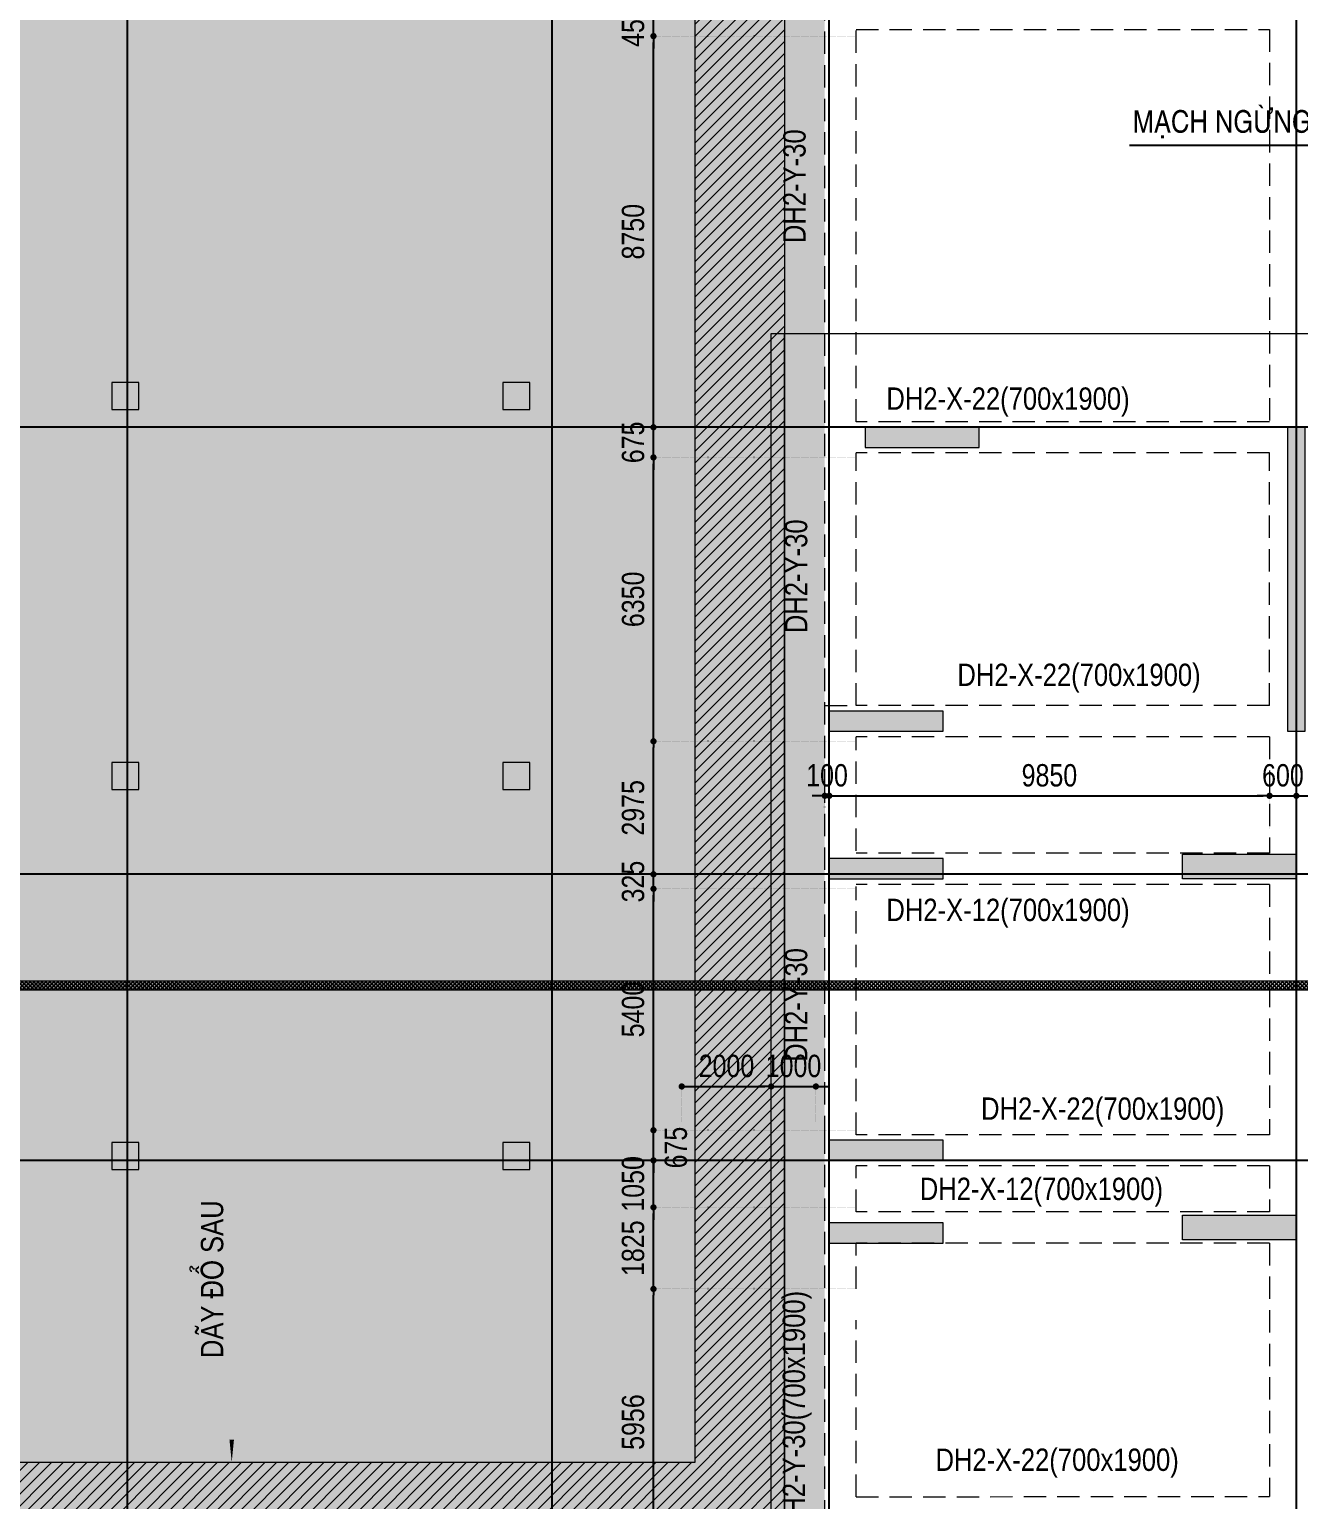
# Model space of a CAD drawing. Header units: millimetres. Extents: x 2356525 to 2927188, y -665534 to -417818.
# Drawn here: x 2761243 to 2789639, y -585119 to -552231 of the extents above; entities that cross this region are included whole.
import ezdxf
from ezdxf.enums import TextEntityAlignment as Align

# ---------------------------------------------------------------- set-up
doc = ezdxf.new("R2010")
doc.units = ezdxf.units.MM
doc.header["$LTSCALE"] = 200
doc.header["$MEASUREMENT"] = 0
for name, pattern in [('CHG_XX_Damsan_Ham 2$0$CHG_XX_Damsan_Ham 2$0$HIDDEN', [0.375, 0.25, -0.125]), ('CHG_XX_Luoi truc$0$MB_Luoi truc$0$Center101', [13, 10, -1, 1, -1]), ('DOT2', [0.125, 0, -0.125])]:
    doc.linetypes.add(name, pattern=pattern)
doc.layers.get('0').update_dxf_attribs({"lineweight": 9})
doc.layers.get('Defpoints').update_dxf_attribs({"color": 10, "lineweight": 0})
for name, color, linetype in [('8', 8, 'Continuous'), ('CHG_XX_Cot_Ham 2$0$mb_cot tang 1-3$0$Concrete Line', 6, 'Continuous'), ("CHG_XX_Damsan_Ham 2$0$CHG_XX_Damsan_Ham 2$0$'S_General_Hatch_8", 8, 'Continuous'), ('CHG_XX_Luoi truc$0$Grid', 34, 'Continuous'), ('CHG_XX_Luoi truc$0$Grid Line', 251, 'CHG_XX_Luoi truc$0$MB_Luoi truc$0$Center101'), ('dim', 1, 'Continuous')]:
    doc.layers.add(name, color=color, linetype=linetype)
for name, color, linetype, lineweight, plot in [('CHG_XX_Cot_Ham 2$0$NS-Column-H2', 90, 'Continuous', 13, False), ('CHG_XX_Cot_Ham 2$0$NS-Column-H2 @ 1', 90, 'Continuous', 13, False), ('CHG_XX_Cot_Ham 2$0$NS-Column-H2 @ 150', 90, 'Continuous', 13, False)]:
    doc.layers.add(name, color=color, linetype=linetype, lineweight=lineweight, plot=plot)
for name, color, linetype, lineweight in [('CHG_XX_Cot_Ham 2$0$NS-Pier-H2', 150, 'Continuous', 13), ('CHG_XX_Cot_Ham 2$0$NS-Pier-H2 @ 1', 150, 'Continuous', 13), ('CHG_XX_Cot_Ham 2$0$NS-Pier-H2 @ 150', 150, 'Continuous', 13), ("CHG_XX_Damsan_Ham 2$0$CHG_XX_Damsan_Ham 2$0$'S_General_Hidden_1 Thin", 1, 'CHG_XX_Damsan_Ham 2$0$CHG_XX_Damsan_Ham 2$0$HIDDEN', 18), ('CHG_XX_Damsan_Ham 2$0$CHG_XX_Damsan_Ham 2$0$DBAO', 3, 'Continuous', 13), ('CHG_XX_Damsan_Ham 2$0$CHG_XX_Damsan_Ham 2$0$DTE-MEP-H-SLAB TEXT', 3, 'Continuous', 0), ('CHG_XX_Damsan_Ham 2$0$CHG_XX_Damsan_Ham 2$0$HATCH', 154, 'Continuous', 9), ('CHG_XX_Damsan_Ham 2$0$CHG_XX_Damsan_Ham 2$0$mach ngung thi cong', 6, 'Continuous', 13), ('CHG_XX_Damsan_Ham 2$0$CHG_XX_Damsan_Ham 2$0$Start hatch', 8, 'Continuous', 25), ('CHG_XX_Damsan_Ham 2$0$HATCH', 57, 'Continuous', 9), ('CHG_XX_Damsan_Ham 2$0$mach ngung thi cong', 6, 'Continuous', 13), ('DBAO', 90, 'Continuous', 13), ('STICK', 1, 'Continuous', 9), ('TEXT P X', 1, 'Continuous', 9), ('TEXT P Y', 2, 'Continuous', 15)]:
    doc.layers.add(name, color=color, linetype=linetype, lineweight=lineweight)
doc.styles.add('CHG_XX_Luoi truc$0$MB_Luoi truc$0$Grid A-F$0$VNI-HelveCB', font='')
doc.styles.add('MB_Luoi truc$0$Arial_C', font='arial.ttf', dxfattribs={"width": 0.8})
doc.styles.add('TTP-HelCon', font='')
doc.styles.get('CHG_XX_Luoi truc$0$MB_Luoi truc$0$Grid A-F$0$VNI-HelveCB').set_extended_font_data('VNI-Helve-Condense', bold=True)
doc.styles.get('TTP-HelCon').set_extended_font_data('VNI-Helve-Condense')
doc.dimstyles.new('200', dxfattribs={"dimscale": 200, "dimtxt": 2.5, "dimasz": 0.7, "dimexe": 0.0003, "dimexo": 0, "dimgap": 1, "dimtad": 1, "dimdec": 0, "dimzin": 12, "dimdsep": 46, "dimtxsty": 'MB_Luoi truc$0$Arial_C', "dimblk": 'MB_Luoi truc$0$_Dot', "dimcen": 0.5, "dimclrd": 256, "dimclre": 8, "dimclrt": 1, "dimadec": 0, "dimazin": 0, "dimtfac": 1, "dimtdec": 0, "dimtix": 1, "dimtmove": 2, "dimatfit": 3, "dimldrblk": 'MB_Luoi truc$0$HTT Arrow 30', "dimfxl": 1, "dimtolj": 1, "dimtzin": 0, "dimlwe": -1, "dimarcsym": 0})
doc.dimstyles.new('TTP-100', dxfattribs={"dimscale": 100, "dimtxt": 2.5, "dimasz": 1, "dimexe": 1, "dimexo": 0, "dimgap": 0.09, "dimtad": 0, "dimdec": 4, "dimrnd": 1, "dimdsep": 46, "dimtxsty": 'TTP-HelCon', "dimblk": 'Stick', "dimcen": 0.09, "dimdle": 1.5, "dimclrd": 256, "dimclre": 256, "dimclrt": 7, "dimadec": 0, "dimazin": 0, "dimtfac": 1, "dimtdec": 4, "dimtix": 1, "dimtmove": 0, "dimatfit": 3, "dimfxl": 1, "dimtvp": 1, "dimtolj": 1, "dimtzin": 0, "dimlwd": -1, "dimlwe": -1, "dimarcsym": 1})

# ---------------------------------------------------------------- blocks, each defined once
blk = doc.blocks.new('Stick')
at = {"layer": 'STICK'}
h = blk.add_hatch(color=256, dxfattribs=at)
edge = h.paths.add_edge_path()
edge.add_line((0.3, 0.5), (-0.5, -0.3))
edge.add_arc((-0.4, -0.4), 0.141, 135, 315)
edge.add_line((-0.3, -0.5), (0.5, 0.3))
edge.add_arc((0.4, 0.4), 0.141, 315, 495)
blk.add_line((1, 0), (-1, 0), dxfattribs=at)
blk.add_lwpolyline([(0.3, 0.5), (-0.5, -0.3, 1), (-0.3, -0.5), (0.5, 0.3, 1), (0.3, 0.5, 1)], format="xyb", dxfattribs=at)
blk = doc.blocks.new('*U865')
at = {"layer": 'CHG_XX_Cot_Ham 2$0$NS-Column-H2 @ 1'}
h = blk.add_hatch(color=256, dxfattribs=at)
h.dxf.hatch_style = 1
h.paths.add_polyline_path([(-300, -300), (-300, 300), (300, 300), (300, -300)])
at = {"layer": 'CHG_XX_Cot_Ham 2$0$NS-Column-H2 @ 150'}
h = blk.add_hatch(color=256, dxfattribs=at)
h.dxf.hatch_style = 1
h.paths.add_polyline_path([(-300, -300), (-300, 300), (300, 300), (300, -300)])
blk = doc.blocks.new('CHG_XX_Cot_Ham 2$0$HoBoi_C600x600')
at = {"layer": 'CHG_XX_Cot_Ham 2$0$NS-Column-H2'}
blk.add_lwpolyline([(300, -300), (300, 300), (-300, 300), (-300, -300)], close=True, dxfattribs=at)
blk.add_blockref('*U865', (0, 0), dxfattribs=at)
blk = doc.blocks.new('*U864')
at = {"layer": 'CHG_XX_Cot_Ham 2$0$NS-Pier-H2 @ 1'}
h = blk.add_hatch(color=256, dxfattribs=at)
h.dxf.hatch_style = 1
h.paths.add_polyline_path([(450, 0), (0, 0), (0, -2550), (450, -2550)])
at = {"layer": 'CHG_XX_Cot_Ham 2$0$NS-Pier-H2 @ 150'}
h = blk.add_hatch(color=256, dxfattribs=at)
h.dxf.hatch_style = 1
h.paths.add_polyline_path([(450, 0), (0, 0), (0, -2550), (450, -2550)])
blk = doc.blocks.new('CHG_XX_Cot_Ham 2$0$Block A_C450x2250')
at = {"layer": 'CHG_XX_Cot_Ham 2$0$NS-Pier-H2'}
blk.add_lwpolyline([(450, -2550), (0, -2550), (0, 0), (450, 0)], close=True, dxfattribs=at)
blk.add_blockref('*U864', (0, 0), dxfattribs=at)
blk = doc.blocks.new('CHG_XX_Cot_Ham 2$0$300x6800')
at = {"layer": 'CHG_XX_Cot_Ham 2$0$NS-Pier-H2'}
h = blk.add_hatch(color=256, dxfattribs=at)
h.dxf.hatch_style = 1
h.paths.add_polyline_path([(300, 0), (-100, 0), (-100, -6800), (300, -6800)])
blk.add_lwpolyline([(300, 0), (-100, 0), (-100, -6800), (300, -6800)], close=True, dxfattribs=at)
blk = doc.blocks.new('*U867')
at = {"layer": 'CHG_XX_Cot_Ham 2$0$NS-Pier-H2 @ 1'}
h = blk.add_hatch(color=256, dxfattribs=at)
h.dxf.hatch_style = 1
h.paths.add_polyline_path([(550, 0), (0, 0), (0, -2550), (550, -2550)])
at = {"layer": 'CHG_XX_Cot_Ham 2$0$NS-Pier-H2 @ 150'}
h = blk.add_hatch(color=256, dxfattribs=at)
h.dxf.hatch_style = 1
h.paths.add_polyline_path([(550, 0), (0, 0), (0, -2550), (550, -2550)])
blk = doc.blocks.new('CHG_XX_Cot_Ham 2$0$550x2550')
at = {"layer": 'CHG_XX_Cot_Ham 2$0$NS-Pier-H2'}
blk.add_lwpolyline([(550, -2550), (0, -2550), (0, 0), (550, 0)], close=True, dxfattribs=at)
blk.add_blockref('*U867', (0, 0), dxfattribs=at)
blk = doc.blocks.new('*U835')
at = {"layer": 'CHG_XX_Luoi truc$0$Grid Line'}
blk.add_line((0, 0), (0, 608), dxfattribs=at)
at = {"layer": 'CHG_XX_Luoi truc$0$Grid', "lineweight": -2, "style": 'CHG_XX_Luoi truc$0$MB_Luoi truc$0$Grid A-F$0$VNI-HelveCB'}
for tag, p in [('GRIDSUB', (0, 617)), ('GRID', (0, -9))]:
    blk.add_attdef(tag, text='', height=5, dxfattribs=at).set_placement(p, align=Align.MIDDLE)
blk = doc.blocks.new('*U840')
at = {"layer": 'CHG_XX_Luoi truc$0$Grid Line'}
blk.add_line((0, 0), (0, 608), dxfattribs=at)
at = {"layer": 'CHG_XX_Luoi truc$0$Grid', "lineweight": -2, "style": 'CHG_XX_Luoi truc$0$MB_Luoi truc$0$Grid A-F$0$VNI-HelveCB'}
for tag, p in [('GRIDSUB', (0, 617)), ('GRID', (0, -9))]:
    blk.add_attdef(tag, text='', height=5, dxfattribs=at).set_placement(p, align=Align.MIDDLE)
blk = doc.blocks.new('*U837')
at = {"layer": 'CHG_XX_Luoi truc$0$Grid Line'}
blk.add_line((0, 0), (0, 438), dxfattribs=at)
at = {"layer": 'CHG_XX_Luoi truc$0$Grid', "lineweight": -2, "style": 'CHG_XX_Luoi truc$0$MB_Luoi truc$0$Grid A-F$0$VNI-HelveCB'}
for tag, p in [('GRIDSUB', (0, 447)), ('GRID', (0, -9))]:
    blk.add_attdef(tag, text='', height=5, dxfattribs=at).set_placement(p, align=Align.MIDDLE)
blk = doc.blocks.new('CHG_XX_Luoi truc')
at = {"layer": 'CHG_XX_Luoi truc$0$Grid', "xscale": 300, "yscale": 300, "zscale": 300}
for name, p in [('*U840', (61150, -12747)), ('*U835', (70650, -12747)), ('*U835', (76850, -12747)), ('*U835', (87300, -12747))]:
    blk.add_blockref(name, p, dxfattribs=at)
at = {"layer": 'CHG_XX_Luoi truc$0$Grid', "xscale": 300.0000000000013, "yscale": 300.0000000000013, "zscale": 300.0000000000013, "rotation": 90}
for p in [(110703, 48850), (110703, 38850), (110703, 32450)]:
    blk.add_blockref('*U837', p, dxfattribs=at)
blk = doc.blocks.new('CHG_XX_Cot_Ham 2')
at = {"layer": 'CHG_XX_Cot_Ham 2$0$NS-Pier-H2'}
h = blk.add_hatch(color=256, dxfattribs=at)
h.dxf.hatch_style = 1
h.paths.add_polyline_path([(99639.2, 163400), (-10900, 163400), (-10900, 85450), (-300, 85450), (-300, 84050), (32350, 84050), (32350, -9000), (103575.5, -9000), (106050, -6022), (106050, 158254.3)])
h.paths.add_polyline_path([(99533.7, 163100), (105750, 158110.4), (105750, 90450), (105650, 90450), (105750, 90450), (105750, 13850), (105750, 13722.3), (105750, -5913.6), (103434.7, -8700), (93599.8, -8700), (93299.8, -8700), (32650, -8700), (32650, 84350), (0, 84350), (0, 85750), (-10600, 85750), (-10600, 163100), (93600, 163100)], flags=16)
at = {"layer": 'CHG_XX_Cot_Ham 2$0$mb_cot tang 1-3$0$Concrete Line'}
blk.add_blockref('CHG_XX_Cot_Ham 2$0$300x6800', (87200, 48850), dxfattribs=at)
at = {"layer": 'CHG_XX_Cot_Ham 2$0$NS-Column-H2'}
for p in [(61100, 49550), (69850, 49550), (61100, 41050), (69850, 41050), (61100, 32550), (69850, 32550)]:
    blk.add_blockref('CHG_XX_Cot_Ham 2$0$HoBoi_C600x600', p, dxfattribs=at)
at = {"layer": 'CHG_XX_Cot_Ham 2$0$NS-Pier-H2'}
blk.add_blockref('CHG_XX_Luoi truc', (0, 0), dxfattribs=at)
at = {"layer": 'CHG_XX_Cot_Ham 2$0$NS-Pier-H2', "xscale": -1, "rotation": 90}
for p in [(77650, 48850), (76850, 42500), (76850, 39200), (76850, 32900), (76850, 31050)]:
    blk.add_blockref('CHG_XX_Cot_Ham 2$0$Block A_C450x2250', p, dxfattribs=at)
at = {"layer": 'Defpoints', "rotation": 90}
for p in [(84750, 38750), (84750, 30675)]:
    blk.add_blockref('CHG_XX_Cot_Ham 2$0$550x2550', p, dxfattribs=at)
blk = doc.blocks.new('MB_Luoi truc$0$_Dot')
at = {"color": 0, "linetype": 'ByBlock', "lineweight": -2}
blk.add_line((-0.5, 0), (-1, 0), dxfattribs=at)
at = {"color": 0, "linetype": 'ByBlock', "const_width": 0.5}
blk.add_lwpolyline([(-0.25, 0, 1), (0.25, 0, 1)], format="xyb", close=True, dxfattribs=at)
blk = doc.blocks.new('*D226')
at = {"layer": 'Defpoints', "color": 0, "transparency": 16777216}
for p in [(2775206, -580406), (2779739, -580406), (2779739, -586363)]:
    blk.add_point(p, dxfattribs=at)
at = {"layer": 'dim', "color": 8, "linetype": 'DOT2', "transparency": 16777216}
for p, q in [((2779739, -580406), (2775206, -580406)), ((2779739, -586363), (2775206, -586363))]:
    blk.add_line(p, q, dxfattribs=at)
at = {"layer": 'dim', "lineweight": -2, "transparency": 16777216}
blk.add_line((2775206, -586223), (2775206, -580546), dxfattribs=at)
at = {"layer": 'dim', "lineweight": -2, "transparency": 16777216, "xscale": 140, "yscale": 140, "zscale": 140}
for p, rotation in [((2775206, -580406), 90), ((2775206, -586363), 270)]:
    blk.add_blockref('MB_Luoi truc$0$_Dot', p, dxfattribs=dict(at, rotation=rotation))
at = {"layer": 'dim', "color": 1, "transparency": 16777216, "insert": (2774751, -583384), "char_height": 500, "attachment_point": 5, "rotation": 90, "style": 'MB_Luoi truc$0$Arial_C'}
blk.add_mtext('\\A1;5956', dxfattribs=at)
blk = doc.blocks.new('MB_Luoi truc$0$HTT Arrow 30')
blk.add_hatch(color=256).paths.add_polyline_path([(-2.5, 0.375), (-2.5, -0.375), (0, 0)])
at = {"color": 0, "linetype": 'ByBlock', "lineweight": -2}
for p, q in [((0, 0), (-2.5, 0.375)), ((-2.5, -0.375), (-2.5, 0.375)), ((0, 0), (-2.5, -0.375))]:
    blk.add_line(p, q, dxfattribs=at)
blk = doc.blocks.new('*D227')
at = {"layer": 'Defpoints', "color": 0, "transparency": 16777216}
for p in [(2775206, -578581), (2779739, -578581), (2779739, -580406)]:
    blk.add_point(p, dxfattribs=at)
at = {"layer": 'dim', "color": 8, "linetype": 'DOT2', "transparency": 16777216}
for p, q in [((2779739, -578581), (2775206, -578581)), ((2779739, -580406), (2775206, -580406))]:
    blk.add_line(p, q, dxfattribs=at)
at = {"layer": 'dim', "lineweight": -2, "transparency": 16777216}
blk.add_line((2775206, -580266), (2775206, -578721), dxfattribs=at)
at = {"layer": 'dim', "lineweight": -2, "transparency": 16777216, "xscale": 140, "yscale": 140, "zscale": 140}
for p, rotation in [((2775206, -578581), 90), ((2775206, -580406), 270)]:
    blk.add_blockref('MB_Luoi truc$0$_Dot', p, dxfattribs=dict(at, rotation=rotation))
at = {"layer": 'dim', "color": 1, "transparency": 16777216, "insert": (2774751, -579494), "char_height": 500, "attachment_point": 5, "rotation": 90, "style": 'MB_Luoi truc$0$Arial_C'}
blk.add_mtext('\\A1;1825', dxfattribs=at)
blk = doc.blocks.new('*D228')
at = {"layer": 'Defpoints', "color": 0, "transparency": 16777216}
for p in [(2775206, -577531), (2779139, -577531), (2779739, -578581)]:
    blk.add_point(p, dxfattribs=at)
at = {"layer": 'dim', "lineweight": -2, "transparency": 16777216}
for p, q in [((2775206, -577391), (2775206, -577251)), ((2775206, -578581), (2775206, -577531)), ((2775206, -578721), (2775206, -578861))]:
    blk.add_line(p, q, dxfattribs=at)
at = {"layer": 'dim', "color": 8, "linetype": 'DOT2', "transparency": 16777216}
for p, q in [((2779139, -577531), (2775206, -577531)), ((2779739, -578581), (2775206, -578581))]:
    blk.add_line(p, q, dxfattribs=at)
at = {"layer": 'dim', "lineweight": -2, "transparency": 16777216, "xscale": 140, "yscale": 140, "zscale": 140}
for p, rotation in [((2775206, -577531), 270), ((2775206, -578581), 90)]:
    blk.add_blockref('MB_Luoi truc$0$_Dot', p, dxfattribs=dict(at, rotation=rotation))
at = {"layer": 'dim', "color": 1, "transparency": 16777216, "insert": (2774751, -578056), "char_height": 500, "attachment_point": 5, "rotation": 90, "style": 'MB_Luoi truc$0$Arial_C'}
blk.add_mtext('\\A1;1050', dxfattribs=at)
blk = doc.blocks.new('*D229')
at = {"layer": 'Defpoints', "color": 0, "transparency": 16777216}
for p in [(2775206, -576856), (2779739, -576856), (2779139, -577531)]:
    blk.add_point(p, dxfattribs=at)
at = {"layer": 'dim', "lineweight": -2, "transparency": 16777216}
for p, q in [((2775206, -576716), (2775206, -576576)), ((2775206, -577531), (2775206, -576856)), ((2775206, -577671), (2775206, -577811))]:
    blk.add_line(p, q, dxfattribs=at)
at = {"layer": 'dim', "color": 8, "linetype": 'DOT2', "transparency": 16777216}
for p, q in [((2779739, -576856), (2775206, -576856)), ((2779139, -577531), (2775206, -577531))]:
    blk.add_line(p, q, dxfattribs=at)
at = {"layer": 'dim', "lineweight": -2, "transparency": 16777216, "xscale": 140, "yscale": 140, "zscale": 140}
for p, rotation in [((2775206, -576856), 270), ((2775206, -577531), 90)]:
    blk.add_blockref('MB_Luoi truc$0$_Dot', p, dxfattribs=dict(at, rotation=rotation))
at = {"layer": 'dim', "color": 1, "transparency": 16777216, "insert": (2775708, -577244), "char_height": 500, "attachment_point": 5, "rotation": 90, "style": 'MB_Luoi truc$0$Arial_C'}
blk.add_mtext('\\A1;675', dxfattribs=at)
blk = doc.blocks.new('*D230')
at = {"layer": 'Defpoints', "color": 0, "transparency": 16777216}
for p in [(2775206, -571456), (2779739, -571456), (2779739, -576856)]:
    blk.add_point(p, dxfattribs=at)
at = {"layer": 'dim', "color": 8, "linetype": 'DOT2', "transparency": 16777216}
for p, q in [((2779739, -571456), (2775206, -571456)), ((2779739, -576856), (2775206, -576856))]:
    blk.add_line(p, q, dxfattribs=at)
at = {"layer": 'dim', "lineweight": -2, "transparency": 16777216}
blk.add_line((2775206, -576716), (2775206, -571596), dxfattribs=at)
at = {"layer": 'dim', "lineweight": -2, "transparency": 16777216, "xscale": 140, "yscale": 140, "zscale": 140}
for p, rotation in [((2775206, -571456), 90), ((2775206, -576856), 270)]:
    blk.add_blockref('MB_Luoi truc$0$_Dot', p, dxfattribs=dict(at, rotation=rotation))
at = {"layer": 'dim', "color": 1, "transparency": 16777216, "insert": (2774751, -574156), "char_height": 500, "attachment_point": 5, "rotation": 90, "style": 'MB_Luoi truc$0$Arial_C'}
blk.add_mtext('\\A1;5400', dxfattribs=at)
blk = doc.blocks.new('*D231')
at = {"layer": 'Defpoints', "color": 0, "transparency": 16777216}
for p in [(2775206, -571131), (2779139, -571131), (2779739, -571456)]:
    blk.add_point(p, dxfattribs=at)
at = {"layer": 'dim', "lineweight": -2, "transparency": 16777216}
for p, q in [((2775206, -570991), (2775206, -570851)), ((2775206, -571456), (2775206, -571131)), ((2775206, -571596), (2775206, -571736))]:
    blk.add_line(p, q, dxfattribs=at)
at = {"layer": 'dim', "color": 8, "linetype": 'DOT2', "transparency": 16777216}
for p, q in [((2779139, -571131), (2775206, -571131)), ((2779739, -571456), (2775206, -571456))]:
    blk.add_line(p, q, dxfattribs=at)
at = {"layer": 'dim', "lineweight": -2, "transparency": 16777216, "xscale": 140, "yscale": 140, "zscale": 140}
for p, rotation in [((2775206, -571131), 270), ((2775206, -571456), 90)]:
    blk.add_blockref('MB_Luoi truc$0$_Dot', p, dxfattribs=dict(at, rotation=rotation))
at = {"layer": 'dim', "color": 1, "transparency": 16777216, "insert": (2774751, -571294), "char_height": 500, "attachment_point": 5, "rotation": 90, "style": 'MB_Luoi truc$0$Arial_C'}
blk.add_mtext('\\A1;325', dxfattribs=at)
blk = doc.blocks.new('*D232')
at = {"layer": 'Defpoints', "color": 0, "transparency": 16777216}
for p in [(2775206, -568156), (2779739, -568156), (2779139, -571131)]:
    blk.add_point(p, dxfattribs=at)
at = {"layer": 'dim', "color": 8, "linetype": 'DOT2', "transparency": 16777216}
for p, q in [((2779739, -568156), (2775206, -568156)), ((2779139, -571131), (2775206, -571131))]:
    blk.add_line(p, q, dxfattribs=at)
at = {"layer": 'dim', "lineweight": -2, "transparency": 16777216}
blk.add_line((2775206, -570991), (2775206, -568296), dxfattribs=at)
at = {"layer": 'dim', "lineweight": -2, "transparency": 16777216, "xscale": 140, "yscale": 140, "zscale": 140}
for p, rotation in [((2775206, -568156), 90), ((2775206, -571131), 270)]:
    blk.add_blockref('MB_Luoi truc$0$_Dot', p, dxfattribs=dict(at, rotation=rotation))
at = {"layer": 'dim', "color": 1, "transparency": 16777216, "insert": (2774751, -569644), "char_height": 500, "attachment_point": 5, "rotation": 90, "style": 'MB_Luoi truc$0$Arial_C'}
blk.add_mtext('\\A1;2975', dxfattribs=at)
blk = doc.blocks.new('*D233')
at = {"layer": 'Defpoints', "color": 0, "transparency": 16777216}
for p in [(2775206, -561806), (2779739, -561806), (2779739, -568156)]:
    blk.add_point(p, dxfattribs=at)
at = {"layer": 'dim', "color": 8, "linetype": 'DOT2', "transparency": 16777216}
for p, q in [((2779739, -561806), (2775206, -561806)), ((2779739, -568156), (2775206, -568156))]:
    blk.add_line(p, q, dxfattribs=at)
at = {"layer": 'dim', "lineweight": -2, "transparency": 16777216}
blk.add_line((2775206, -568016), (2775206, -561946), dxfattribs=at)
at = {"layer": 'dim', "lineweight": -2, "transparency": 16777216, "xscale": 140, "yscale": 140, "zscale": 140}
for p, rotation in [((2775206, -561806), 90), ((2775206, -568156), 270)]:
    blk.add_blockref('MB_Luoi truc$0$_Dot', p, dxfattribs=dict(at, rotation=rotation))
at = {"layer": 'dim', "color": 1, "transparency": 16777216, "insert": (2774751, -564981), "char_height": 500, "attachment_point": 5, "rotation": 90, "style": 'MB_Luoi truc$0$Arial_C'}
blk.add_mtext('\\A1;6350', dxfattribs=at)
blk = doc.blocks.new('*D234')
at = {"layer": 'Defpoints', "color": 0, "transparency": 16777216}
for p in [(2775206, -561131), (2779039, -561131), (2779739, -561806)]:
    blk.add_point(p, dxfattribs=at)
at = {"layer": 'dim', "lineweight": -2, "transparency": 16777216}
for p, q in [((2775206, -560991), (2775206, -560851)), ((2775206, -561806), (2775206, -561131)), ((2775206, -561946), (2775206, -562086))]:
    blk.add_line(p, q, dxfattribs=at)
at = {"layer": 'dim', "color": 8, "linetype": 'DOT2', "transparency": 16777216}
for p, q in [((2779039, -561131), (2775206, -561131)), ((2779739, -561806), (2775206, -561806))]:
    blk.add_line(p, q, dxfattribs=at)
at = {"layer": 'dim', "lineweight": -2, "transparency": 16777216, "xscale": 140, "yscale": 140, "zscale": 140}
for p, rotation in [((2775206, -561131), 270), ((2775206, -561806), 90)]:
    blk.add_blockref('MB_Luoi truc$0$_Dot', p, dxfattribs=dict(at, rotation=rotation))
at = {"layer": 'dim', "color": 1, "transparency": 16777216, "insert": (2774751, -561469), "char_height": 500, "attachment_point": 5, "rotation": 90, "style": 'MB_Luoi truc$0$Arial_C'}
blk.add_mtext('\\A1;675', dxfattribs=at)
blk = doc.blocks.new('*D235')
at = {"layer": 'Defpoints', "color": 0, "transparency": 16777216}
for p in [(2775206, -552381), (2779739, -552381), (2779039, -561131)]:
    blk.add_point(p, dxfattribs=at)
at = {"layer": 'dim', "color": 8, "linetype": 'DOT2', "transparency": 16777216}
for p, q in [((2779739, -552381), (2775206, -552381)), ((2779039, -561131), (2775206, -561131))]:
    blk.add_line(p, q, dxfattribs=at)
at = {"layer": 'dim', "lineweight": -2, "transparency": 16777216}
blk.add_line((2775206, -560991), (2775206, -552521), dxfattribs=at)
at = {"layer": 'dim', "lineweight": -2, "transparency": 16777216, "xscale": 140, "yscale": 140, "zscale": 140}
for p, rotation in [((2775206, -552381), 90), ((2775206, -561131), 270)]:
    blk.add_blockref('MB_Luoi truc$0$_Dot', p, dxfattribs=dict(at, rotation=rotation))
at = {"layer": 'dim', "color": 1, "transparency": 16777216, "insert": (2774751, -556756), "char_height": 500, "attachment_point": 5, "rotation": 90, "style": 'MB_Luoi truc$0$Arial_C'}
blk.add_mtext('\\A1;8750', dxfattribs=at)
blk = doc.blocks.new('*D236')
at = {"layer": 'Defpoints', "color": 0, "transparency": 16777216}
for p in [(2775206, -551931), (2779689, -551931), (2779739, -552381)]:
    blk.add_point(p, dxfattribs=at)
at = {"layer": 'dim', "lineweight": -2, "transparency": 16777216}
for p, q in [((2775206, -551791), (2775206, -551651)), ((2775206, -552381), (2775206, -551931)), ((2775206, -552521), (2775206, -552661))]:
    blk.add_line(p, q, dxfattribs=at)
at = {"layer": 'dim', "color": 8, "linetype": 'DOT2', "transparency": 16777216}
for p, q in [((2779689, -551931), (2775206, -551931)), ((2779739, -552381), (2775206, -552381))]:
    blk.add_line(p, q, dxfattribs=at)
at = {"layer": 'dim', "lineweight": -2, "transparency": 16777216, "xscale": 140, "yscale": 140, "zscale": 140}
for p, rotation in [((2775206, -551931), 270), ((2775206, -552381), 90)]:
    blk.add_blockref('MB_Luoi truc$0$_Dot', p, dxfattribs=dict(at, rotation=rotation))
at = {"layer": 'dim', "color": 1, "transparency": 16777216, "insert": (2774751, -552156), "char_height": 500, "attachment_point": 5, "rotation": 90, "style": 'MB_Luoi truc$0$Arial_C'}
blk.add_mtext('\\A1;450', dxfattribs=at)
blk = doc.blocks.new('*D346')
at = {"layer": 'Defpoints', "color": 0, "transparency": 16777216}
for p in [(2779139, -569375), (2779039, -570253), (2779139, -570253)]:
    blk.add_point(p, dxfattribs=at)
at = {"layer": 'dim', "lineweight": -2, "transparency": 16777216}
for p, q in [((2778899, -569375), (2778759, -569375)), ((2779039, -569375), (2779139, -569375)), ((2779279, -569375), (2779419, -569375))]:
    blk.add_line(p, q, dxfattribs=at)
at = {"layer": 'dim', "color": 8, "linetype": 'DOT2', "transparency": 16777216}
for p, q in [((2779039, -570253), (2779039, -569375)), ((2779139, -570253), (2779139, -569375))]:
    blk.add_line(p, q, dxfattribs=at)
at = {"layer": 'dim', "lineweight": -2, "transparency": 16777216, "xscale": 140, "yscale": 140, "zscale": 140}
blk.add_blockref('MB_Luoi truc$0$_Dot', (2779039, -569375), dxfattribs=at)
at = {"layer": 'dim', "lineweight": -2, "transparency": 16777216, "xscale": 140, "yscale": 140, "zscale": 140, "rotation": 180}
blk.add_blockref('MB_Luoi truc$0$_Dot', (2779139, -569375), dxfattribs=at)
at = {"layer": 'dim', "color": 1, "transparency": 16777216, "insert": (2779089, -568920), "char_height": 500, "attachment_point": 5, "style": 'MB_Luoi truc$0$Arial_C'}
blk.add_mtext('\\A1;100', dxfattribs=at)
blk = doc.blocks.new('*D347')
at = {"layer": 'Defpoints', "color": 0, "transparency": 16777216}
for p in [(2788989, -569375), (2779139, -570253), (2788989, -570105)]:
    blk.add_point(p, dxfattribs=at)
at = {"layer": 'dim', "color": 8, "linetype": 'DOT2', "transparency": 16777216}
for p, q in [((2779139, -570253), (2779139, -569375)), ((2788989, -570105), (2788989, -569375))]:
    blk.add_line(p, q, dxfattribs=at)
at = {"layer": 'dim', "lineweight": -2, "transparency": 16777216}
blk.add_line((2779279, -569375), (2788849, -569375), dxfattribs=at)
at = {"layer": 'dim', "lineweight": -2, "transparency": 16777216, "xscale": 140, "yscale": 140, "zscale": 140, "rotation": 180}
blk.add_blockref('MB_Luoi truc$0$_Dot', (2779139, -569375), dxfattribs=at)
at = {"layer": 'dim', "lineweight": -2, "transparency": 16777216, "xscale": 140, "yscale": 140, "zscale": 140}
blk.add_blockref('MB_Luoi truc$0$_Dot', (2788989, -569375), dxfattribs=at)
at = {"layer": 'dim', "color": 1, "transparency": 16777216, "insert": (2784064, -568920), "char_height": 500, "attachment_point": 5, "style": 'MB_Luoi truc$0$Arial_C'}
blk.add_mtext('\\A1;9850', dxfattribs=at)
blk = doc.blocks.new('*D348')
at = {"layer": 'Defpoints', "color": 0, "transparency": 16777216}
for p in [(2789589, -569375), (2788989, -570105), (2789589, -570105)]:
    blk.add_point(p, dxfattribs=at)
at = {"layer": 'dim', "lineweight": -2, "transparency": 16777216}
for p, q in [((2788849, -569375), (2788709, -569375)), ((2788989, -569375), (2789589, -569375)), ((2789729, -569375), (2789869, -569375))]:
    blk.add_line(p, q, dxfattribs=at)
at = {"layer": 'dim', "color": 8, "linetype": 'DOT2', "transparency": 16777216}
for p, q in [((2788989, -570105), (2788989, -569375)), ((2789589, -570105), (2789589, -569375))]:
    blk.add_line(p, q, dxfattribs=at)
at = {"layer": 'dim', "lineweight": -2, "transparency": 16777216, "xscale": 140, "yscale": 140, "zscale": 140}
blk.add_blockref('MB_Luoi truc$0$_Dot', (2788989, -569375), dxfattribs=at)
at = {"layer": 'dim', "lineweight": -2, "transparency": 16777216, "xscale": 140, "yscale": 140, "zscale": 140, "rotation": 180}
blk.add_blockref('MB_Luoi truc$0$_Dot', (2789589, -569375), dxfattribs=at)
at = {"layer": 'dim', "color": 1, "transparency": 16777216, "insert": (2789289, -568920), "char_height": 500, "attachment_point": 5, "style": 'MB_Luoi truc$0$Arial_C'}
blk.add_mtext('\\A1;600', dxfattribs=at)
blk = doc.blocks.new('*D349')
at = {"layer": 'Defpoints', "color": 0, "transparency": 16777216}
for p in [(2800539, -569375), (2789589, -570105), (2800539, -570105)]:
    blk.add_point(p, dxfattribs=at)
at = {"layer": 'dim', "color": 8, "linetype": 'DOT2', "transparency": 16777216}
for p, q in [((2789589, -570105), (2789589, -569375)), ((2800539, -570105), (2800539, -569375))]:
    blk.add_line(p, q, dxfattribs=at)
at = {"layer": 'dim', "lineweight": -2, "transparency": 16777216}
blk.add_line((2789729, -569375), (2800399, -569375), dxfattribs=at)
at = {"layer": 'dim', "lineweight": -2, "transparency": 16777216, "xscale": 140, "yscale": 140, "zscale": 140, "rotation": 180}
blk.add_blockref('MB_Luoi truc$0$_Dot', (2789589, -569375), dxfattribs=at)
at = {"layer": 'dim', "lineweight": -2, "transparency": 16777216, "xscale": 140, "yscale": 140, "zscale": 140}
blk.add_blockref('MB_Luoi truc$0$_Dot', (2800539, -569375), dxfattribs=at)
at = {"layer": 'dim', "color": 1, "transparency": 16777216, "insert": (2795064, -568920), "char_height": 500, "attachment_point": 5, "style": 'MB_Luoi truc$0$Arial_C'}
blk.add_mtext('\\A1;10950', dxfattribs=at)
blk = doc.blocks.new('*D470')
at = {"layer": 'Defpoints', "color": 0, "transparency": 16777216}
for p in [(2777839, -575877), (2775839, -576663), (2777839, -576663)]:
    blk.add_point(p, dxfattribs=at)
at = {"layer": 'dim', "color": 8, "linetype": 'DOT2', "transparency": 16777216}
for p, q in [((2775839, -576663), (2775839, -575877)), ((2777839, -576663), (2777839, -575877))]:
    blk.add_line(p, q, dxfattribs=at)
at = {"layer": 'dim', "lineweight": -2, "transparency": 16777216}
blk.add_line((2775979, -575877), (2777699, -575877), dxfattribs=at)
at = {"layer": 'dim', "lineweight": -2, "transparency": 16777216, "xscale": 140, "yscale": 140, "zscale": 140, "rotation": 180}
blk.add_blockref('MB_Luoi truc$0$_Dot', (2775839, -575877), dxfattribs=at)
at = {"layer": 'dim', "lineweight": -2, "transparency": 16777216, "xscale": 140, "yscale": 140, "zscale": 140}
blk.add_blockref('MB_Luoi truc$0$_Dot', (2777839, -575877), dxfattribs=at)
at = {"layer": 'dim', "color": 1, "transparency": 16777216, "insert": (2776839, -575421), "char_height": 500, "attachment_point": 5, "style": 'MB_Luoi truc$0$Arial_C'}
blk.add_mtext('\\A1;2000', dxfattribs=at)
blk = doc.blocks.new('*D471')
at = {"layer": 'Defpoints', "color": 0, "transparency": 16777216}
for p in [(2778839, -575877), (2777839, -576663), (2778839, -576669)]:
    blk.add_point(p, dxfattribs=at)
at = {"layer": 'dim', "lineweight": -2, "transparency": 16777216}
for p, q in [((2777699, -575877), (2777559, -575877)), ((2777839, -575877), (2778839, -575877)), ((2778979, -575877), (2779119, -575877))]:
    blk.add_line(p, q, dxfattribs=at)
at = {"layer": 'dim', "color": 8, "linetype": 'DOT2', "transparency": 16777216}
for p, q in [((2777839, -576663), (2777839, -575877)), ((2778839, -576669), (2778839, -575877))]:
    blk.add_line(p, q, dxfattribs=at)
at = {"layer": 'dim', "lineweight": -2, "transparency": 16777216, "xscale": 140, "yscale": 140, "zscale": 140}
blk.add_blockref('MB_Luoi truc$0$_Dot', (2777839, -575877), dxfattribs=at)
at = {"layer": 'dim', "lineweight": -2, "transparency": 16777216, "xscale": 140, "yscale": 140, "zscale": 140, "rotation": 180}
blk.add_blockref('MB_Luoi truc$0$_Dot', (2778839, -575877), dxfattribs=at)
at = {"layer": 'dim', "color": 1, "transparency": 16777216, "insert": (2778339, -575421), "char_height": 500, "attachment_point": 5, "style": 'MB_Luoi truc$0$Arial_C'}
blk.add_mtext('\\A1;1000', dxfattribs=at)
blk = doc.blocks.new('CHG_XX_Damsan_Ham 2$0$CHG_XX_Damsan_Ham 2$0$sdfsgdh')
at = {"layer": 'CHG_XX_Damsan_Ham 2$0$CHG_XX_Damsan_Ham 2$0$Start hatch', "ltscale": 0.5}
h = blk.add_hatch(dxfattribs=at)
h.set_pattern_fill('ANSI37', color=256, scale=500)
h.set_pattern_definition([(45, (-79807.79, -8650), (-44.194174, 44.194174), []), (135, (-79807.79, -8650), (-44.194174, -44.194174), [])])
h.paths.add_polyline_path([(45350, -124435), (45350, -124635), (114450, -124635), (114450, -124435)])
at = {"layer": 'CHG_XX_Damsan_Ham 2$0$CHG_XX_Damsan_Ham 2$0$DTE-MEP-H-SLAB TEXT', "color": 2, "ltscale": 0.5}
for p, q in [((45350, -124435), (114450, -124435)), ((45350, -124635), (114450, -124635))]:
    blk.add_line(p, q, dxfattribs=at)
blk = doc.blocks.new('CHG_XX_Damsan_Ham 2', base_point=(3089256, -609981))
at = {"layer": "CHG_XX_Damsan_Ham 2$0$CHG_XX_Damsan_Ham 2$0$'S_General_Hatch_8"}
h = blk.add_hatch(dxfattribs=at)
h.set_pattern_fill('CROSS', color=256, scale=2000)
edge = h.paths.add_edge_path()
edge.add_line((76750, 42625), (76750, 65250))
edge.add_line((76750, 65250), (76750, 65850))
edge.add_line((76750, 65850), (77900, 65850))
edge.add_line((77900, 65850), (77900, 89350))
edge.add_line((77900, 89350), (76850, 89350))
edge.add_line((76850, 89350), (76850, 90650))
edge.add_line((76850, 90650), (76852, 131950))
edge.add_line((76852, 131950), (51950, 131950))
edge.add_line((51950, 131950), (51950, 130600))
edge.add_line((51950, 130600), (22700, 130600))
edge.add_line((22700, 130600), (22700, 84050))
edge.add_line((22700, 84050), (32350, 84050))
edge.add_line((32350, 84050), (32350, 22700))
edge.add_line((32350, 22700), (76500, 22700))
edge.add_line((76500, 22700), (76500, 23518))
edge.add_line((76500, 23518), (76750, 23518))
edge.add_line((76750, 23518), (76750, 42625))
edge.add_line((76750, 42625), (76750, 43198))
at = {"layer": 'CHG_XX_Damsan_Ham 2$0$CHG_XX_Damsan_Ham 2$0$HATCH'}
h = blk.add_hatch(dxfattribs=at)
h.set_pattern_fill('ANSI31', color=256, scale=1500)
h.set_pattern_definition([(45, (-2702289.21, 609981.01), (-132.582521, 132.582521), [])])
h.paths.add_polyline_path([(32350, 25700), (73852, 25700), (73852, 127600), (25700, 127600), (25700, 84350), (23700, 84350), (23700, 129600), (75851, 129600), (75851, 23700), (32350, 23700)])
at = {"layer": "CHG_XX_Damsan_Ham 2$0$CHG_XX_Damsan_Ham 2$0$'S_General_Hidden_1 Thin", "ltscale": 10}
for p, q in [((86700, 48975), (77450, 48975)), ((86700, 48275), (77450, 48275)), ((77450, 42625), (77450, 48275)), ((86700, 42625), (86700, 48275)), ((76750, 42625), (77450, 42625)), ((86700, 42625), (77450, 42625)), ((86700, 41925), (77450, 41925)), ((77450, 41875), (77450, 41925)), ((77450, 39375), (77450, 41875)), ((86700, 41925), (86700, 39325)), ((86700, 39325), (77450, 39325)), ((86700, 38625), (77450, 38625)), ((77450, 33025), (77450, 38575)), ((86700, 38625), (86700, 33025)), ((86700, 33025), (77450, 33025)), ((77450, 31300), (77450, 32325)), ((86700, 32325), (77450, 32325)), ((86700, 32325), (86700, 31300)), ((86700, 31300), (77450, 31300)), ((86700, 30600), (77450, 30600)), ((77450, 29575), (77450, 30600)), ((86700, 30600), (86700, 24934)), ((77450, 24925), (77450, 28875)), ((77450, 24925), (86700, 24934))]:
    blk.add_line(p, q, dxfattribs=at)
for points in [[(32350, 22700), (76597, 22700), (76750, 24350), (76750, 32950), (76750, 40700), (76750, 65850), (77900, 65850)], [(77450, 48975), (77450, 57750), (86700, 57750), (86700, 48975)]]:
    blk.add_lwpolyline(points, dxfattribs=at)
at = {"layer": 'CHG_XX_Damsan_Ham 2$0$CHG_XX_Damsan_Ham 2$0$HATCH'}
blk.add_lwpolyline([(32350, 25700), (73852, 25700), (73852, 127600), (25700, 127600), (25700, 84350), (23700, 84350), (23700, 129600), (75851, 129600), (75851, 23700), (32350, 23700), (32350, 25700)], dxfattribs=at)
at = {"layer": 'CHG_XX_Damsan_Ham 2$0$CHG_XX_Damsan_Ham 2$0$mach ngung thi cong'}
blk.add_lwpolyline([(38000, 23700), (75851, 23700), (75851, 50950), (99650, 50950), (99650, -100), (38000, -100)], close=True, dxfattribs=at)
at = {"layer": 'CHG_XX_Damsan_Ham 2$0$mach ngung thi cong'}
blk.add_lwpolyline([(38000, 23900), (75549, 23900), (75549, 50950), (99650, 50950), (99650, -100), (38000, -100)], close=True, dxfattribs=at)
at = {"layer": 'CHG_XX_Damsan_Ham 2$0$CHG_XX_Damsan_Ham 2$0$DBAO'}
blk.add_blockref('CHG_XX_Cot_Ham 2', (0, 0), dxfattribs=at)
at = {"layer": 'CHG_XX_Damsan_Ham 2$0$CHG_XX_Damsan_Ham 2$0$DTE-MEP-H-SLAB TEXT'}
blk.add_blockref('CHG_XX_Damsan_Ham 2$0$CHG_XX_Damsan_Ham 2$0$sdfsgdh', (-10700, 160900), dxfattribs=at)
at = {"layer": 'CHG_XX_Damsan_Ham 2$0$HATCH'}
blk.add_blockref('CHG_XX_Cot_Ham 2', (0, 0), dxfattribs=at)

msp = doc.modelspace()

# ---------------------------------------------------------------- linework, layer by layer
at = {"layer": '8', "flags": 128}
msp.add_lwpolyline([(2765769.8, -583781, 100, 0, 0), (2765769.8, -584281, 0, 0, 0), (2765770.3, -578393.2, 0, 0, 0)], format="xyseb", dxfattribs=at)

# ---------------------------------------------------------------- block references
msp.add_blockref('CHG_XX_Damsan_Ham 2', (5791545.2, -1219962))
at = {"layer": 'DBAO'}
msp.add_blockref('CHG_XX_Cot_Ham 2', (2702289.2, -609981), dxfattribs=at)

# ---------------------------------------------------------------- texts
at = {"layer": 'TEXT P X', "style": 'TTP-HelCon'}
for s, p in [('MAÏCH NGÖØNG THI COÂNG', (2785928.1, -554539.1)), ('DH2-X-22(700x1900)', (2780416.2, -560740.1)), ('DH2-X-22(700x1900)', (2782004.9, -566918.4)), ('DH2-X-12(700x1900)', (2780416.2, -572177.5)), ('DH2-X-12(700x1900)', (2781163.8, -578417.7)), ('DH2-X-22(700x1900)', (2781516.4, -584476.6))]:
    msp.add_text(s, height=500, dxfattribs=at).set_placement(p)
at = {"layer": 'TEXT P X', "color": 3, "style": 'TTP-HelCon'}
msp.add_text('DH2-X-22(700x1900)', height=500, dxfattribs=at).set_placement((2782534.7, -576623.3))
at = {"layer": 'TEXT P X', "style": 'TTP-HelCon'}
msp.add_text('DAÕY ÑOÅ SAU', height=500, rotation=90, dxfattribs=at).set_placement((2765580.4, -580189.3, 4036.1), align=Align.CENTER)
at = {"layer": 'TEXT P Y', "style": 'TTP-HelCon'}
for s, p in [('DH2-Y-30', (2778609.5, -557011.4)), ('DH2-Y-30', (2778646.6, -565737.1)), ('DH2-Y-30', (2778646.6, -575327)), ('DH2-Y-30(700x1900)', (2778596.5, -585891.7))]:
    msp.add_text(s, height=500, rotation=90, dxfattribs=at).set_placement(p)

# ---------------------------------------------------------------- dimensions: what is measured, and where the dimension line sits
at = {"layer": 'dim'}
for base, p1, p2, picture, middle in [((2775206.1, -551931), (2779739.2, -552381), (2779689.2, -551931), '*D236', (2774750.8, -552156)), ((2775206.1, -552381), (2779039.2, -561131), (2779739.2, -552381), '*D235', (2774750.8, -556756)), ((2775206.1, -561131), (2779739.2, -561806), (2779039.2, -561131), '*D234', (2774750.8, -561468.5)), ((2775206.1, -561806), (2779739.2, -568156), (2779739.2, -561806), '*D233', (2774750.6, -564981)), ((2775206.1, -568156), (2779139.2, -571131), (2779739.2, -568156), '*D232', (2774750.8, -569643.5)), ((2775206.1, -571131), (2779739.2, -571456), (2779139.2, -571131), '*D231', (2774750.6, -571293.5)), ((2775206.1, -571456), (2779739.2, -576856), (2779739.2, -571456), '*D230', (2774750.8, -574156)), ((2775206.1, -577531), (2779739.2, -578581), (2779139.2, -577531), '*D228', (2774750.8, -578056)), ((2775206.1, -578581), (2779739.2, -580406.2), (2779739.2, -578581), '*D227', (2774750.8, -579493.6)), ((2775206.1, -580406.2), (2779739.2, -586362.6), (2779739.2, -580406.2), '*D226', (2774750.8, -583384.4))]:
    dim = msp.add_linear_dim(base=base, p1=p1, p2=p2, angle=90, dimstyle='200', dxfattribs=at)
    dim.commit()
    dim.dimension.update_dxf_attribs({"geometry": picture, "text_midpoint": middle})
for base, p1, p2, picture, middle in [((2779139.2, -569374.9), (2779039.2, -570253.1), (2779139.2, -570253.1), '*D346', (2779089.2, -568919.6)), ((2788989.2, -569374.9), (2779139.2, -570253.1), (2788989.2, -570105.2), '*D347', (2784064.2, -568919.6)), ((2789589.2, -569374.9), (2788989.2, -570105.2), (2789589.2, -570105.2), '*D348', (2789289.2, -568919.6)), ((2800539.2, -569374.9), (2789589.2, -570105.2), (2800539.2, -570105.2), '*D349', (2795064.2, -568919.6)), ((2777838.7, -575876.6), (2775838.7, -576663.3), (2777838.7, -576663.3), '*D470', (2776838.7, -575421.3)), ((2778839.2104, -575876.5921), (2777838.7113, -576663.2979), (2778839.2104, -576668.8383), '*D471', (2778338.9608, -575421.3056))]:
    dim = msp.add_linear_dim(base=base, p1=p1, p2=p2, dimstyle='200', dxfattribs=at)
    dim.commit()
    dim.dimension.update_dxf_attribs({"geometry": picture, "text_midpoint": middle})
dim = msp.add_linear_dim(base=(2775206.1, -576856), p1=(2779139.2, -577531), p2=(2779739.2, -576856), angle=90, dimstyle='200', dxfattribs=at)
dim.commit()
dim.dimension.update_dxf_attribs({"geometry": '*D229', "text_midpoint": (2775708, -577243.5), "dimtype": 160})

# ---------------------------------------------------------------- leaders
at = {"layer": '8'}
msp.add_leader([(2797985.1, -559031), (2793160.5, -554827.2), (2785854.5, -554827.2)], dimstyle='TTP-100', override={"dimasz": 5, "dimgap": 0.09, "dimtad": 0, "dimfxl": 36}, dxfattribs=at)

doc.saveas('drawing.dxf')
